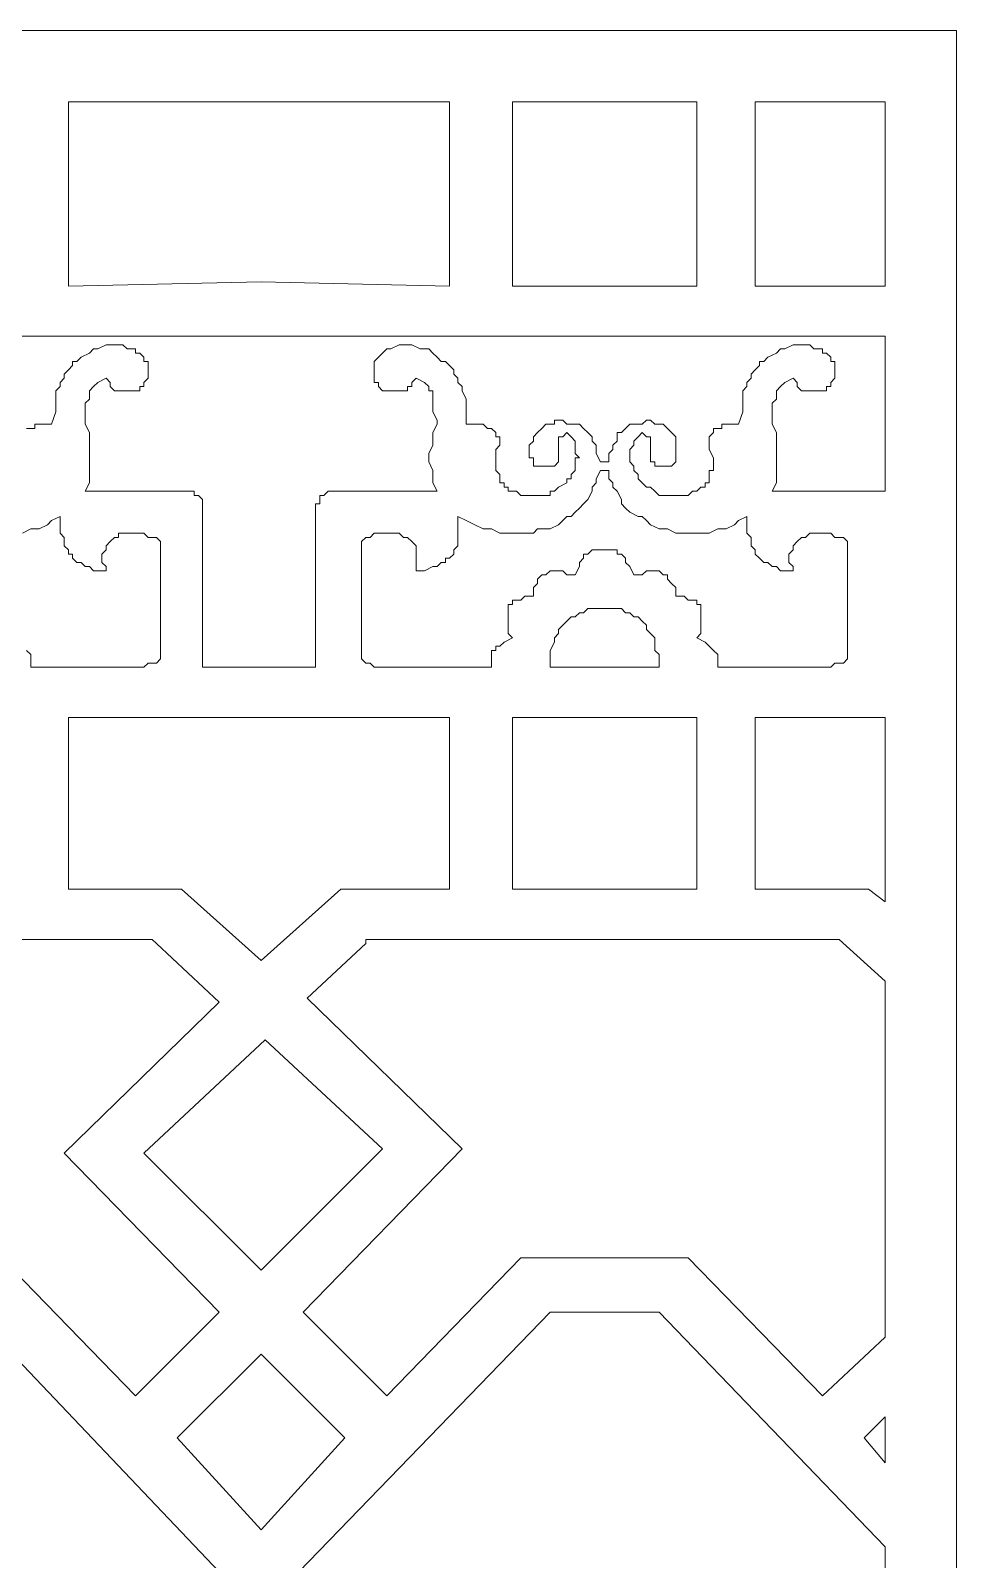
# Model space of a CAD drawing. Extents: x -66030 to 95157, y -13132 to 45879.
# Drawn here: x 48022 to 48886, y 35287 to 36712 of the extents above; entities that cross this region are included whole.
import ezdxf

# ---------------------------------------------------------------- set-up
doc = ezdxf.new("R2010")
doc.units = 0
doc.header["$LTSCALE"] = 100
doc.header["$MEASUREMENT"] = 0
doc.layers.get('0').update_dxf_attribs({"linetype": 'CONTINUOUS'})

msp = doc.modelspace()

# ---------------------------------------------------------------- linework, layer by layer
at = {"lineweight": 0}
for points in [[(46948.5, 36712.3), (48885.8, 36712.3), (48885.8, 31868.9), (46948.5, 31868.9), (46948.5, 36712.3)], [(46948.5, 36712.3), (48885.8, 36712.3), (48885.8, 31868.9), (46948.5, 31868.9), (46948.5, 36712.3)], [(48413.2, 36474.1), (48237.4, 36478), (48057.8, 36474.1), (48057.8, 36645.9), (48413.2, 36645.9), (48413.2, 36474.1)], [(48471.8, 36645.9), (48643.7, 36645.9), (48643.7, 36474.1), (48471.8, 36474.1), (48471.8, 36645.9)], [(48698.3, 36645.9), (48819.4, 36645.9), (48819.4, 36474.1), (48698.3, 36474.1), (48698.3, 36645.9)], [(48577.3, 36267), (48581.2, 36263.1), (48589, 36259.2), (48592.9, 36259.2), (48596.8, 36255.3), (48600.7, 36251.4), (48608.5, 36247.5), (48612.4, 36247.5), (48616.3, 36247.5), (48624.1, 36243.6), (48631.9, 36243.6), (48639.8, 36243.6), (48647.6, 36243.6), (48655.4, 36243.6), (48663.2, 36247.5), (48671, 36247.5), (48678.8, 36251.4), (48682.7, 36255.3), (48690.5, 36259.2), (48690.5, 36243.6), (48694.4, 36239.7), (48694.4, 36235.8), (48694.4, 36231.9), (48698.3, 36228), (48698.3, 36224.1), (48702.3, 36220.2), (48702.3, 36220.2), (48706.2, 36216.3), (48710.1, 36216.3), (48714, 36212.4), (48717.9, 36212.4), (48721.8, 36208.5), (48729.6, 36208.5), (48733.5, 36208.5), (48733.5, 36212.4), (48729.6, 36216.3), (48729.6, 36220.2), (48729.6, 36224.1), (48733.5, 36228), (48733.5, 36231.9), (48733.5, 36231.9), (48737.4, 36235.8), (48737.4, 36235.8), (48741.3, 36239.7), (48745.2, 36239.7), (48749.1, 36243.6), (48753, 36243.6), (48756.9, 36243.6), (48760.8, 36243.6), (48768.7, 36243.6), (48772.6, 36239.7), (48776.5, 36239.7), (48776.5, 36239.7), (48780.4, 36239.7), (48784.3, 36235.8), (48784.3, 36235.8), (48784.3, 36231.9), (48784.3, 36130.3), (48784.3, 36126.4), (48784.3, 36126.4), (48780.4, 36122.5), (48780.4, 36122.5), (48776.5, 36122.5), (48772.6, 36122.5), (48768.7, 36118.6), (48768.7, 36118.6), (48663.2, 36118.6), (48663.2, 36126.4), (48663.2, 36126.4), (48663.2, 36130.3), (48659.3, 36134.2), (48659.3, 36134.2), (48655.4, 36138.2), (48651.5, 36142.1), (48651.5, 36142.1), (48643.7, 36146), (48647.6, 36149.9), (48647.6, 36157.7), (48647.6, 36161.6), (48647.6, 36165.5), (48647.6, 36165.5), (48647.6, 36169.4), (48647.6, 36173.3), (48647.6, 36177.2), (48643.7, 36177.2), (48643.7, 36181.1), (48639.8, 36181.1), (48635.8, 36181.1), (48631.9, 36185), (48624.1, 36185), (48624.1, 36188.9), (48624.1, 36192.8), (48624.1, 36192.8), (48620.2, 36196.7), (48620.2, 36196.7), (48616.3, 36200.6), (48616.3, 36204.6), (48616.3, 36204.6), (48612.4, 36204.6), (48608.5, 36208.5), (48608.5, 36208.5), (48604.6, 36208.5), (48600.7, 36208.5), (48596.8, 36208.5), (48592.9, 36204.6), (48585.1, 36204.6), (48581.2, 36212.4), (48581.2, 36212.4), (48577.3, 36216.3), (48577.3, 36220.2), (48573.4, 36224.1), (48569.4, 36224.1), (48569.4, 36228), (48565.5, 36228), (48565.5, 36228), (48557.7, 36228), (48553.8, 36228), (48549.9, 36228), (48546, 36228), (48542.1, 36224.1), (48538.2, 36224.1), (48538.2, 36220.2), (48538.2, 36220.2), (48534.3, 36216.3), (48534.3, 36212.4), (48534.3, 36212.4), (48530.4, 36204.6), (48522.6, 36204.6), (48518.7, 36208.5), (48514.8, 36208.5), (48510.9, 36208.5), (48507, 36208.5), (48503, 36204.6), (48503, 36204.6), (48499.1, 36204.6), (48499.1, 36204.6), (48495.2, 36200.6), (48495.2, 36196.7), (48491.3, 36192.8), (48491.3, 36188.9), (48491.3, 36185), (48483.5, 36185), (48479.6, 36181.1), (48475.7, 36181.1), (48471.8, 36181.1), (48471.8, 36177.2), (48467.9, 36177.2), (48467.9, 36173.3), (48467.9, 36169.4), (48467.9, 36165.5), (48467.9, 36165.5), (48467.9, 36161.6), (48467.9, 36153.8), (48467.9, 36149.9), (48471.8, 36146), (48464, 36142.1), (48460.1, 36138.2), (48456.2, 36138.2), (48456.2, 36134.2), (48452.3, 36134.2), (48452.3, 36130.3), (48452.3, 36126.4), (48452.3, 36126.4), (48452.3, 36118.6), (48346.8, 36118.6), (48342.9, 36118.6), (48339, 36122.5), (48335.1, 36122.5), (48335.1, 36122.5), (48331.2, 36126.4), (48331.2, 36126.4), (48331.2, 36130.3), (48331.2, 36130.3), (48331.2, 36231.9), (48331.2, 36235.8), (48331.2, 36235.8), (48335.1, 36239.7), (48335.1, 36239.7), (48339, 36239.7), (48339, 36239.7), (48342.9, 36243.6), (48354.6, 36243.6), (48358.5, 36243.6), (48362.4, 36243.6), (48366.3, 36243.6), (48370.2, 36239.7), (48374.1, 36239.7), (48378.1, 36235.8), (48378.1, 36235.8), (48382, 36231.9), (48382, 36231.9), (48382, 36228), (48382, 36224.1), (48382, 36220.2), (48382, 36216.3), (48382, 36212.4), (48382, 36208.5), (48385.9, 36208.5), (48389.8, 36208.5), (48397.6, 36212.4), (48401.5, 36212.4), (48405.4, 36216.3), (48409.3, 36216.3), (48409.3, 36220.2), (48413.2, 36220.2), (48417.1, 36224.1), (48417.1, 36228), (48421, 36231.9), (48421, 36235.8), (48421, 36239.7), (48421, 36243.6), (48421, 36259.2), (48428.8, 36255.3), (48436.6, 36251.4), (48444.5, 36247.5), (48452.3, 36247.5), (48460.1, 36243.6), (48467.9, 36243.6), (48475.7, 36243.6), (48483.5, 36243.6), (48491.3, 36243.6), (48495.2, 36247.5), (48503, 36247.5), (48507, 36247.5), (48514.8, 36251.4), (48518.7, 36255.3), (48522.6, 36259.2), (48526.5, 36259.2), (48530.4, 36263.1), (48534.3, 36267), (48538.2, 36271), (48542.1, 36274.9), (48546, 36282.7), (48546, 36286.6), (48549.9, 36290.5), (48549.9, 36294.4), (48553.8, 36302.2), (48561.6, 36302.2), (48561.6, 36294.4), (48565.5, 36290.5), (48565.5, 36286.6), (48569.4, 36282.7), (48573.4, 36274.9), (48573.4, 36271), (48577.3, 36267)], [(48507, 36118.6), (48507, 36126.4), (48507, 36130.3), (48507, 36134.2), (48510.9, 36142.1), (48510.9, 36146), (48514.8, 36149.9), (48514.8, 36153.8), (48518.7, 36157.7), (48522.6, 36161.6), (48526.5, 36165.5), (48530.4, 36165.5), (48534.3, 36169.4), (48538.2, 36169.4), (48542.1, 36173.3), (48546, 36173.3), (48553.8, 36173.3), (48557.7, 36173.3), (48561.6, 36173.3), (48565.5, 36173.3), (48573.4, 36173.3), (48577.3, 36169.4), (48581.2, 36169.4), (48585.1, 36165.5), (48589, 36165.5), (48592.9, 36161.6), (48596.8, 36157.7), (48596.8, 36153.8), (48600.7, 36149.9), (48604.6, 36146), (48604.6, 36142.1), (48604.6, 36134.2), (48608.5, 36130.3), (48608.5, 36126.4), (48608.5, 36118.6), (48507, 36118.6)], [(48311.7, 35911.6), (48237.4, 35845.2), (48163.2, 35911.6), (48057.8, 35911.6), (48057.8, 36071.8), (48237.4, 36071.8), (48413.2, 36071.8), (48413.2, 35911.6), (48311.7, 35911.6)], [(48471.8, 35911.6), (48471.8, 36071.8), (48643.7, 36071.8), (48643.7, 35911.6), (48471.8, 35911.6)], [(48698.3, 35911.6), (48698.3, 36071.8), (48819.4, 36071.8), (48819.4, 35899.9), (48803.8, 35911.6), (48698.3, 35911.6)], [(48053.9, 35665.5), (48198.4, 35517.1), (48120.3, 35439), (47995.3, 35567.9), (47956.2, 35567.9), (47917.2, 35567.9), (47878.1, 35567.9), (47839, 35567.9), (47714, 35439), (47635.9, 35517.1), (47780.4, 35665.5), (47635.9, 35806.1), (47694.5, 35860.8), (47694.5, 35864.7), (48135.9, 35864.7), (48139.8, 35860.8), (48198.4, 35806.1), (48053.9, 35665.5)], [(48819.4, 35493.7), (48760.8, 35439), (48635.8, 35567.9), (48483.5, 35567.9), (48483.5, 35567.9), (48479.6, 35567.9), (48354.6, 35439), (48276.5, 35517.1), (48424.9, 35669.4), (48280.4, 35810.1), (48335.1, 35860.8), (48335.1, 35864.7), (48776.5, 35864.7), (48819.4, 35825.7), (48819.4, 35493.7)], [(48128.1, 35665.5), (48241.3, 35771), (48350.7, 35669.4), (48237.4, 35556.2), (48128.1, 35665.5)], [(47917.2, 34989.8), (47632, 35274.9), (47866.4, 35517.1), (47967.9, 35517.1), (48198.4, 35274.9), (47917.2, 34989.8)], [(48819.4, 35298.4), (48819.4, 35255.4), (48557.7, 34989.8), (48272.6, 35274.9), (48507, 35517.1), (48608.5, 35517.1), (48819.4, 35298.4)], [(48237.4, 35478), (48315.6, 35399.9), (48237.4, 35314), (48159.3, 35399.9), (48237.4, 35478)], [(48819.4, 35419.5), (48819.4, 35376.5), (48799.9, 35399.9), (48819.4, 35419.5)]]:
    msp.add_lwpolyline(points, close=True, dxfattribs=at)
for points in [[(48413.2, 36474.1), (48237.4, 36478), (48057.8, 36474.1), (48057.8, 36645.9), (48413.2, 36645.9), (48413.2, 36474.1)], [(48471.8, 36645.9), (48643.7, 36645.9), (48643.7, 36474.1), (48471.8, 36474.1), (48471.8, 36645.9)], [(48698.3, 36645.9), (48819.4, 36645.9), (48819.4, 36474.1), (48698.3, 36474.1), (48698.3, 36645.9)], [(47948.4, 36427.2), (48167.1, 36427.2), (48382, 36427.2), (48600.7, 36427.2), (48819.4, 36427.2), (48819.4, 36282.7), (48799.9, 36282.7), (48799.9, 36282.7), (48714, 36282.7), (48714, 36282.7), (48717.9, 36290.5), (48717.9, 36294.4), (48717.9, 36298.3), (48717.9, 36306.1), (48717.9, 36310), (48717.9, 36317.8), (48717.9, 36325.6), (48717.9, 36333.5), (48717.9, 36337.4), (48714, 36345.2), (48714, 36349.1), (48714, 36356.9), (48714, 36364.7), (48717.9, 36368.6), (48717.9, 36372.5), (48717.9, 36376.4), (48721.8, 36380.3), (48721.8, 36380.3), (48725.7, 36384.2), (48725.7, 36384.2), (48733.5, 36388.1), (48737.4, 36384.2), (48737.4, 36380.3), (48737.4, 36380.3), (48741.3, 36376.4), (48745.2, 36376.4), (48749.1, 36376.4), (48753, 36376.4), (48756.9, 36376.4), (48756.9, 36376.4), (48760.8, 36376.4), (48760.8, 36376.4), (48764.7, 36376.4), (48764.7, 36380.3), (48768.7, 36380.3), (48768.7, 36384.2), (48768.7, 36384.2), (48772.6, 36388.1), (48772.6, 36388.1), (48772.6, 36392), (48772.6, 36392), (48772.6, 36399.9), (48772.6, 36399.9), (48772.6, 36403.8), (48768.7, 36403.8), (48768.7, 36407.7), (48764.7, 36411.6), (48760.8, 36411.6), (48760.8, 36415.5), (48756.9, 36415.5), (48753, 36415.5), (48749.1, 36419.4), (48741.3, 36419.4), (48733.5, 36419.4), (48725.7, 36415.5), (48721.8, 36415.5), (48717.9, 36411.6), (48710.1, 36407.7), (48706.2, 36403.8), (48702.3, 36403.8), (48702.3, 36399.9), (48698.3, 36395.9), (48694.4, 36392), (48694.4, 36388.1), (48690.5, 36384.2), (48690.5, 36380.3), (48686.6, 36376.4), (48686.6, 36368.6), (48686.6, 36364.7), (48686.6, 36356.9), (48682.7, 36345.2), (48678.8, 36345.2), (48671, 36345.2), (48667.1, 36345.2), (48667.1, 36341.3), (48663.2, 36341.3), (48659.3, 36341.3), (48659.3, 36337.4), (48659.3, 36337.4), (48655.4, 36333.5), (48655.4, 36333.5), (48655.4, 36329.5), (48655.4, 36325.6), (48655.4, 36321.7), (48659.3, 36313.9), (48659.3, 36310), (48659.3, 36306.1), (48659.3, 36302.2), (48655.4, 36302.2), (48655.4, 36298.3), (48655.4, 36294.4), (48655.4, 36290.5), (48651.5, 36290.5), (48651.5, 36286.6), (48647.6, 36286.6), (48643.7, 36282.7), (48643.7, 36282.7), (48639.8, 36282.7), (48635.8, 36278.8), (48631.9, 36278.8), (48628, 36278.8), (48620.2, 36278.8), (48616.3, 36278.8), (48612.4, 36278.8), (48608.5, 36278.8), (48604.6, 36282.7), (48600.7, 36286.6), (48596.8, 36286.6), (48596.8, 36286.6), (48592.9, 36290.5), (48589, 36294.4), (48589, 36298.3), (48585.1, 36302.2), (48585.1, 36302.2), (48585.1, 36306.1), (48581.2, 36310), (48581.2, 36313.9), (48581.2, 36313.9), (48581.2, 36317.8), (48581.2, 36321.7), (48585.1, 36325.6), (48585.1, 36329.5), (48589, 36333.5), (48592.9, 36337.4), (48596.8, 36333.5), (48596.8, 36333.5), (48600.7, 36333.5), (48600.7, 36329.5), (48600.7, 36325.6), (48600.7, 36325.6), (48600.7, 36321.7), (48600.7, 36313.9), (48600.7, 36313.9), (48600.7, 36313.9), (48600.7, 36310), (48604.6, 36310), (48604.6, 36306.1), (48608.5, 36306.1), (48612.4, 36306.1), (48612.4, 36306.1), (48616.3, 36306.1), (48616.3, 36306.1), (48620.2, 36306.1), (48620.2, 36306.1), (48624.1, 36310), (48624.1, 36310), (48624.1, 36313.9), (48624.1, 36313.9), (48624.1, 36317.8), (48624.1, 36321.7), (48624.1, 36321.7), (48624.1, 36325.6), (48624.1, 36329.5), (48624.1, 36333.5), (48624.1, 36333.5), (48620.2, 36337.4), (48620.2, 36337.4), (48616.3, 36341.3), (48616.3, 36341.3), (48612.4, 36345.2), (48612.4, 36345.2), (48608.5, 36345.2), (48604.6, 36345.2), (48600.7, 36349.1), (48600.7, 36349.1), (48596.8, 36349.1), (48592.9, 36345.2), (48589, 36345.2), (48585.1, 36345.2), (48581.2, 36345.2), (48577.3, 36341.3), (48577.3, 36341.3), (48573.4, 36337.4), (48569.4, 36337.4), (48569.4, 36333.5), (48569.4, 36329.5), (48565.5, 36325.6), (48565.5, 36321.7), (48565.5, 36321.7), (48561.6, 36317.8), (48561.6, 36310), (48553.8, 36310), (48549.9, 36317.8), (48549.9, 36321.7), (48549.9, 36321.7), (48549.9, 36325.6), (48546, 36329.5), (48546, 36333.5), (48542.1, 36337.4), (48542.1, 36337.4), (48538.2, 36341.3), (48538.2, 36341.3), (48534.3, 36345.2), (48530.4, 36345.2), (48526.5, 36345.2), (48526.5, 36345.2), (48522.6, 36345.2), (48518.7, 36349.1), (48514.8, 36349.1), (48510.9, 36349.1), (48510.9, 36345.2), (48507, 36345.2), (48503, 36345.2), (48503, 36345.2), (48499.1, 36341.3), (48499.1, 36341.3), (48495.2, 36337.4), (48495.2, 36337.4), (48491.3, 36333.5), (48491.3, 36333.5), (48491.3, 36329.5), (48487.4, 36325.6), (48487.4, 36321.7), (48487.4, 36321.7), (48487.4, 36317.8), (48487.4, 36313.9), (48491.3, 36313.9), (48491.3, 36310), (48491.3, 36306.1), (48495.2, 36306.1), (48499.1, 36306.1), (48499.1, 36306.1), (48503, 36306.1), (48510.9, 36306.1), (48514.8, 36310), (48514.8, 36313.9), (48514.8, 36313.9), (48514.8, 36313.9), (48514.8, 36321.7), (48514.8, 36325.6), (48514.8, 36325.6), (48514.8, 36329.5), (48514.8, 36333.5), (48514.8, 36333.5), (48518.7, 36333.5), (48522.6, 36337.4), (48526.5, 36333.5), (48530.4, 36329.5), (48530.4, 36325.6), (48530.4, 36321.7), (48530.4, 36317.8), (48534.3, 36313.9), (48530.4, 36313.9), (48530.4, 36310), (48530.4, 36306.1), (48530.4, 36302.2), (48530.4, 36302.2), (48526.5, 36298.3), (48526.5, 36294.4), (48522.6, 36294.4), (48522.6, 36290.5), (48514.8, 36286.6), (48510.9, 36282.7), (48507, 36282.7), (48507, 36278.8), (48503, 36278.8), (48495.2, 36278.8), (48491.3, 36278.8), (48487.4, 36278.8), (48483.5, 36278.8), (48479.6, 36278.8), (48479.6, 36278.8), (48475.7, 36282.7), (48471.8, 36282.7), (48467.9, 36282.7), (48467.9, 36286.6), (48464, 36286.6), (48464, 36290.5), (48460.1, 36290.5), (48460.1, 36294.4), (48460.1, 36298.3), (48456.2, 36302.2), (48456.2, 36306.1), (48456.2, 36310), (48456.2, 36313.9), (48456.2, 36321.7), (48460.1, 36325.6), (48460.1, 36329.5), (48460.1, 36333.5), (48456.2, 36333.5), (48456.2, 36337.4), (48456.2, 36337.4), (48452.3, 36341.3), (48452.3, 36341.3), (48448.4, 36341.3), (48444.5, 36345.2), (48440.6, 36345.2), (48436.6, 36345.2), (48428.8, 36345.2), (48428.8, 36356.9), (48428.8, 36364.7), (48428.8, 36368.6), (48424.9, 36376.4), (48424.9, 36380.3), (48421, 36384.2), (48421, 36388.1), (48417.1, 36392), (48417.1, 36395.9), (48413.2, 36399.9), (48409.3, 36403.8), (48405.4, 36403.8), (48401.5, 36407.7), (48397.6, 36411.6), (48393.7, 36415.5), (48385.9, 36415.5), (48378.1, 36419.4), (48370.2, 36419.4), (48366.3, 36419.4), (48358.5, 36415.5), (48358.5, 36415.5), (48354.6, 36415.5), (48350.7, 36411.6), (48350.7, 36411.6), (48346.8, 36407.7), (48346.8, 36407.7), (48342.9, 36403.8), (48342.9, 36399.9), (48342.9, 36399.9), (48342.9, 36395.9), (48342.9, 36392), (48342.9, 36392), (48342.9, 36388.1), (48342.9, 36388.1), (48342.9, 36384.2), (48346.8, 36384.2), (48346.8, 36380.3), (48346.8, 36380.3), (48350.7, 36376.4), (48350.7, 36376.4), (48354.6, 36376.4), (48354.6, 36376.4), (48358.5, 36376.4), (48362.4, 36376.4), (48366.3, 36376.4), (48370.2, 36376.4), (48374.1, 36376.4), (48374.1, 36380.3), (48378.1, 36380.3), (48378.1, 36384.2), (48382, 36388.1), (48389.8, 36384.2), (48389.8, 36384.2), (48393.7, 36380.3), (48393.7, 36380.3), (48393.7, 36376.4), (48397.6, 36376.4), (48397.6, 36368.6), (48397.6, 36364.7), (48397.6, 36356.9), (48401.5, 36349.1), (48401.5, 36345.2), (48397.6, 36337.4), (48397.6, 36333.5), (48397.6, 36325.6), (48393.7, 36317.8), (48393.7, 36310), (48397.6, 36302.2), (48397.6, 36298.3), (48397.6, 36290.5), (48401.5, 36282.7), (48315.6, 36282.7), (48315.6, 36282.7), (48299.9, 36282.7), (48299.9, 36282.7), (48296, 36278.8), (48296, 36278.8), (48292.1, 36278.8), (48292.1, 36274.9), (48292.1, 36274.9), (48292.1, 36271), (48288.2, 36271), (48288.2, 36118.6), (48237.4, 36118.6), (48182.8, 36118.6), (48182.8, 36271), (48182.8, 36274.9), (48182.8, 36274.9), (48178.9, 36278.8), (48178.9, 36278.8), (48174.9, 36278.8), (48174.9, 36282.7), (48171, 36282.7), (48159.3, 36282.7), (48159.3, 36282.7), (48073.4, 36282.7), (48077.3, 36290.5), (48077.3, 36294.4), (48077.3, 36298.3), (48077.3, 36306.1), (48077.3, 36310), (48077.3, 36317.8), (48077.3, 36325.6), (48077.3, 36333.5), (48077.3, 36337.4), (48073.4, 36345.2), (48073.4, 36349.1), (48073.4, 36356.9), (48073.4, 36364.7), (48077.3, 36368.6), (48077.3, 36372.5), (48077.3, 36376.4), (48081.2, 36380.3), (48081.2, 36380.3), (48085.1, 36384.2), (48085.1, 36384.2), (48092.9, 36388.1), (48096.8, 36384.2), (48096.8, 36380.3), (48096.8, 36380.3), (48100.7, 36376.4), (48104.6, 36376.4), (48108.5, 36376.4), (48112.4, 36376.4), (48116.4, 36376.4), (48116.4, 36376.4), (48120.3, 36376.4), (48120.3, 36376.4), (48124.2, 36376.4), (48124.2, 36380.3), (48128.1, 36380.3), (48128.1, 36384.2), (48128.1, 36384.2), (48132, 36388.1), (48132, 36388.1), (48132, 36392), (48132, 36392), (48132, 36399.9), (48132, 36399.9), (48132, 36403.8), (48128.1, 36403.8), (48128.1, 36407.7), (48124.2, 36411.6), (48120.3, 36411.6), (48120.3, 36415.5), (48116.4, 36415.5), (48112.4, 36415.5), (48108.5, 36419.4), (48100.7, 36419.4), (48092.9, 36419.4), (48085.1, 36415.5), (48081.2, 36415.5), (48077.3, 36411.6), (48069.5, 36407.7), (48065.6, 36403.8), (48061.7, 36403.8), (48061.7, 36399.9), (48057.8, 36395.9), (48053.9, 36392), (48053.9, 36388.1), (48050, 36384.2), (48050, 36380.3), (48046, 36376.4), (48046, 36368.6), (48046, 36364.7), (48046, 36356.9), (48042.1, 36345.2), (48038.2, 36345.2), (48030.4, 36345.2), (48026.5, 36345.2), (48026.5, 36341.3), (48022.6, 36341.3), (48018.7, 36341.3)], [(47948.4, 36427.2), (48167.1, 36427.2), (48382, 36427.2), (48600.7, 36427.2), (48819.4, 36427.2), (48819.4, 36282.7), (48799.9, 36282.7), (48799.9, 36282.7), (48714, 36282.7)], [(48714, 36282.7), (48717.9, 36290.5), (48717.9, 36294.4), (48717.9, 36298.3), (48717.9, 36306.1), (48717.9, 36310), (48717.9, 36317.8), (48717.9, 36325.6), (48717.9, 36333.5), (48717.9, 36337.4), (48714, 36345.2), (48714, 36349.1), (48714, 36356.9), (48714, 36364.7), (48717.9, 36368.6), (48717.9, 36372.5), (48717.9, 36376.4), (48721.8, 36380.3), (48721.8, 36380.3), (48725.7, 36384.2), (48725.7, 36384.2), (48733.5, 36388.1), (48737.4, 36384.2), (48737.4, 36380.3), (48737.4, 36380.3), (48741.3, 36376.4), (48745.2, 36376.4), (48749.1, 36376.4), (48753, 36376.4), (48756.9, 36376.4), (48756.9, 36376.4), (48760.8, 36376.4), (48760.8, 36376.4), (48764.7, 36376.4), (48764.7, 36380.3), (48768.7, 36380.3), (48768.7, 36384.2), (48768.7, 36384.2), (48772.6, 36388.1), (48772.6, 36388.1), (48772.6, 36392), (48772.6, 36392), (48772.6, 36399.9), (48772.6, 36399.9), (48772.6, 36403.8), (48768.7, 36403.8), (48768.7, 36407.7), (48764.7, 36411.6), (48760.8, 36411.6), (48760.8, 36415.5), (48756.9, 36415.5), (48753, 36415.5), (48749.1, 36419.4), (48741.3, 36419.4), (48733.5, 36419.4), (48725.7, 36415.5), (48721.8, 36415.5), (48717.9, 36411.6), (48710.1, 36407.7), (48706.2, 36403.8), (48702.3, 36403.8), (48702.3, 36399.9), (48698.3, 36395.9), (48694.4, 36392), (48694.4, 36388.1), (48690.5, 36384.2), (48690.5, 36380.3), (48686.6, 36376.4), (48686.6, 36368.6), (48686.6, 36364.7), (48686.6, 36356.9), (48682.7, 36345.2), (48678.8, 36345.2), (48671, 36345.2), (48667.1, 36345.2), (48667.1, 36341.3), (48663.2, 36341.3), (48659.3, 36341.3), (48659.3, 36337.4), (48659.3, 36337.4), (48655.4, 36333.5), (48655.4, 36333.5), (48655.4, 36329.5), (48655.4, 36325.6), (48655.4, 36321.7), (48659.3, 36313.9), (48659.3, 36310), (48659.3, 36306.1), (48659.3, 36302.2), (48655.4, 36302.2), (48655.4, 36298.3), (48655.4, 36294.4), (48655.4, 36290.5), (48651.5, 36290.5), (48651.5, 36286.6), (48647.6, 36286.6), (48643.7, 36282.7), (48643.7, 36282.7), (48639.8, 36282.7), (48635.8, 36278.8), (48631.9, 36278.8), (48628, 36278.8), (48620.2, 36278.8), (48616.3, 36278.8), (48612.4, 36278.8), (48608.5, 36278.8), (48604.6, 36282.7), (48600.7, 36286.6), (48596.8, 36286.6), (48596.8, 36286.6), (48592.9, 36290.5), (48589, 36294.4), (48589, 36298.3), (48585.1, 36302.2), (48585.1, 36302.2), (48585.1, 36306.1), (48581.2, 36310), (48581.2, 36313.9), (48581.2, 36313.9), (48581.2, 36317.8), (48581.2, 36321.7), (48585.1, 36325.6), (48585.1, 36329.5), (48589, 36333.5), (48592.9, 36337.4), (48596.8, 36333.5), (48596.8, 36333.5), (48600.7, 36333.5), (48600.7, 36329.5), (48600.7, 36325.6), (48600.7, 36325.6), (48600.7, 36321.7), (48600.7, 36313.9), (48600.7, 36313.9), (48600.7, 36313.9), (48600.7, 36310), (48604.6, 36310), (48604.6, 36306.1), (48608.5, 36306.1), (48612.4, 36306.1), (48612.4, 36306.1), (48616.3, 36306.1), (48616.3, 36306.1), (48620.2, 36306.1), (48620.2, 36306.1), (48624.1, 36310), (48624.1, 36310), (48624.1, 36313.9), (48624.1, 36313.9), (48624.1, 36317.8), (48624.1, 36321.7), (48624.1, 36321.7), (48624.1, 36325.6), (48624.1, 36329.5), (48624.1, 36333.5), (48624.1, 36333.5), (48620.2, 36337.4), (48620.2, 36337.4), (48616.3, 36341.3), (48616.3, 36341.3), (48612.4, 36345.2), (48612.4, 36345.2), (48608.5, 36345.2), (48604.6, 36345.2), (48600.7, 36349.1), (48600.7, 36349.1), (48596.8, 36349.1), (48592.9, 36345.2), (48589, 36345.2), (48585.1, 36345.2), (48581.2, 36345.2), (48577.3, 36341.3), (48577.3, 36341.3), (48573.4, 36337.4), (48569.4, 36337.4), (48569.4, 36333.5), (48569.4, 36329.5), (48565.5, 36325.6), (48565.5, 36321.7), (48565.5, 36321.7), (48561.6, 36317.8), (48561.6, 36310), (48553.8, 36310), (48549.9, 36317.8), (48549.9, 36321.7), (48549.9, 36321.7), (48549.9, 36325.6), (48546, 36329.5), (48546, 36333.5), (48542.1, 36337.4), (48542.1, 36337.4), (48538.2, 36341.3), (48538.2, 36341.3), (48534.3, 36345.2), (48530.4, 36345.2), (48526.5, 36345.2), (48526.5, 36345.2), (48522.6, 36345.2), (48518.7, 36349.1), (48514.8, 36349.1), (48510.9, 36349.1), (48510.9, 36345.2), (48507, 36345.2), (48503, 36345.2), (48503, 36345.2), (48499.1, 36341.3), (48499.1, 36341.3), (48495.2, 36337.4), (48495.2, 36337.4), (48491.3, 36333.5), (48491.3, 36333.5), (48491.3, 36329.5), (48487.4, 36325.6), (48487.4, 36321.7), (48487.4, 36321.7), (48487.4, 36317.8), (48487.4, 36313.9), (48491.3, 36313.9), (48491.3, 36310), (48491.3, 36306.1), (48495.2, 36306.1), (48499.1, 36306.1), (48499.1, 36306.1), (48503, 36306.1), (48510.9, 36306.1), (48514.8, 36310), (48514.8, 36313.9), (48514.8, 36313.9), (48514.8, 36313.9), (48514.8, 36321.7), (48514.8, 36325.6), (48514.8, 36325.6), (48514.8, 36329.5), (48514.8, 36333.5), (48514.8, 36333.5), (48518.7, 36333.5), (48522.6, 36337.4), (48526.5, 36333.5), (48530.4, 36329.5), (48530.4, 36325.6), (48530.4, 36321.7), (48530.4, 36317.8), (48534.3, 36313.9), (48530.4, 36313.9), (48530.4, 36310), (48530.4, 36306.1), (48530.4, 36302.2), (48530.4, 36302.2), (48526.5, 36298.3), (48526.5, 36294.4), (48522.6, 36294.4), (48522.6, 36290.5), (48514.8, 36286.6), (48510.9, 36282.7), (48507, 36282.7), (48507, 36278.8), (48503, 36278.8), (48495.2, 36278.8), (48491.3, 36278.8), (48487.4, 36278.8), (48483.5, 36278.8), (48479.6, 36278.8), (48479.6, 36278.8), (48475.7, 36282.7), (48471.8, 36282.7), (48467.9, 36282.7), (48467.9, 36286.6), (48464, 36286.6), (48464, 36290.5), (48460.1, 36290.5), (48460.1, 36294.4), (48460.1, 36298.3), (48456.2, 36302.2), (48456.2, 36306.1), (48456.2, 36310), (48456.2, 36313.9), (48456.2, 36321.7), (48460.1, 36325.6), (48460.1, 36329.5), (48460.1, 36333.5), (48456.2, 36333.5), (48456.2, 36337.4), (48456.2, 36337.4), (48452.3, 36341.3), (48452.3, 36341.3), (48448.4, 36341.3), (48444.5, 36345.2), (48440.6, 36345.2), (48436.6, 36345.2), (48428.8, 36345.2), (48428.8, 36356.9), (48428.8, 36364.7), (48428.8, 36368.6), (48424.9, 36376.4), (48424.9, 36380.3), (48421, 36384.2), (48421, 36388.1), (48417.1, 36392), (48417.1, 36395.9), (48413.2, 36399.9), (48409.3, 36403.8), (48405.4, 36403.8), (48401.5, 36407.7), (48397.6, 36411.6), (48393.7, 36415.5), (48385.9, 36415.5), (48378.1, 36419.4), (48370.2, 36419.4), (48366.3, 36419.4), (48358.5, 36415.5), (48358.5, 36415.5), (48354.6, 36415.5), (48350.7, 36411.6), (48350.7, 36411.6), (48346.8, 36407.7), (48346.8, 36407.7), (48342.9, 36403.8), (48342.9, 36399.9), (48342.9, 36399.9), (48342.9, 36395.9), (48342.9, 36392), (48342.9, 36392), (48342.9, 36388.1), (48342.9, 36388.1), (48342.9, 36384.2), (48346.8, 36384.2), (48346.8, 36380.3), (48346.8, 36380.3), (48350.7, 36376.4), (48350.7, 36376.4), (48354.6, 36376.4), (48354.6, 36376.4), (48358.5, 36376.4), (48362.4, 36376.4), (48366.3, 36376.4), (48370.2, 36376.4), (48374.1, 36376.4), (48374.1, 36380.3), (48378.1, 36380.3), (48378.1, 36384.2), (48382, 36388.1), (48389.8, 36384.2), (48389.8, 36384.2), (48393.7, 36380.3), (48393.7, 36380.3), (48393.7, 36376.4), (48397.6, 36376.4), (48397.6, 36368.6), (48397.6, 36364.7), (48397.6, 36356.9), (48401.5, 36349.1), (48401.5, 36345.2), (48397.6, 36337.4), (48397.6, 36333.5), (48397.6, 36325.6), (48393.7, 36317.8), (48393.7, 36310), (48397.6, 36302.2), (48397.6, 36298.3), (48397.6, 36290.5), (48401.5, 36282.7), (48315.6, 36282.7), (48315.6, 36282.7), (48299.9, 36282.7), (48299.9, 36282.7), (48296, 36278.8), (48296, 36278.8), (48292.1, 36278.8), (48292.1, 36274.9), (48292.1, 36274.9), (48292.1, 36271), (48288.2, 36271), (48288.2, 36118.6), (48237.4, 36118.6), (48182.8, 36118.6), (48182.8, 36271), (48182.8, 36274.9), (48182.8, 36274.9), (48178.9, 36278.8), (48178.9, 36278.8), (48174.9, 36278.8), (48174.9, 36282.7), (48171, 36282.7), (48159.3, 36282.7), (48159.3, 36282.7), (48073.4, 36282.7), (48077.3, 36290.5), (48077.3, 36294.4), (48077.3, 36298.3), (48077.3, 36306.1), (48077.3, 36310), (48077.3, 36317.8), (48077.3, 36325.6), (48077.3, 36333.5), (48077.3, 36337.4), (48073.4, 36345.2), (48073.4, 36349.1), (48073.4, 36356.9), (48073.4, 36364.7), (48077.3, 36368.6), (48077.3, 36372.5), (48077.3, 36376.4), (48081.2, 36380.3), (48081.2, 36380.3), (48085.1, 36384.2), (48085.1, 36384.2), (48092.9, 36388.1), (48096.8, 36384.2), (48096.8, 36380.3), (48096.8, 36380.3), (48100.7, 36376.4), (48104.6, 36376.4), (48108.5, 36376.4), (48112.4, 36376.4), (48116.4, 36376.4), (48116.4, 36376.4), (48120.3, 36376.4), (48120.3, 36376.4), (48124.2, 36376.4), (48124.2, 36380.3), (48128.1, 36380.3), (48128.1, 36384.2), (48128.1, 36384.2), (48132, 36388.1), (48132, 36388.1), (48132, 36392), (48132, 36392), (48132, 36399.9), (48132, 36399.9), (48132, 36403.8), (48128.1, 36403.8), (48128.1, 36407.7), (48124.2, 36411.6), (48120.3, 36411.6), (48120.3, 36415.5), (48116.4, 36415.5), (48112.4, 36415.5), (48108.5, 36419.4), (48100.7, 36419.4), (48092.9, 36419.4), (48085.1, 36415.5), (48081.2, 36415.5), (48077.3, 36411.6), (48069.5, 36407.7), (48065.6, 36403.8), (48061.7, 36403.8), (48061.7, 36399.9), (48057.8, 36395.9), (48053.9, 36392), (48053.9, 36388.1), (48050, 36384.2), (48050, 36380.3), (48046, 36376.4), (48046, 36368.6), (48046, 36364.7), (48046, 36356.9), (48042.1, 36345.2), (48038.2, 36345.2), (48030.4, 36345.2), (48026.5, 36345.2), (48026.5, 36341.3), (48022.6, 36341.3), (48018.7, 36341.3)], [(48577.3, 36267), (48581.2, 36263.1), (48589, 36259.2), (48592.9, 36259.2), (48596.8, 36255.3), (48600.7, 36251.4), (48608.5, 36247.5), (48612.4, 36247.5), (48616.3, 36247.5), (48624.1, 36243.6), (48631.9, 36243.6), (48639.8, 36243.6), (48647.6, 36243.6), (48655.4, 36243.6), (48663.2, 36247.5), (48671, 36247.5), (48678.8, 36251.4), (48682.7, 36255.3), (48690.5, 36259.2), (48690.5, 36243.6), (48694.4, 36239.7), (48694.4, 36235.8), (48694.4, 36231.9), (48698.3, 36228), (48698.3, 36224.1), (48702.3, 36220.2), (48702.3, 36220.2), (48706.2, 36216.3), (48710.1, 36216.3), (48714, 36212.4), (48717.9, 36212.4), (48721.8, 36208.5), (48729.6, 36208.5), (48733.5, 36208.5), (48733.5, 36212.4), (48729.6, 36216.3), (48729.6, 36220.2), (48729.6, 36224.1), (48733.5, 36228), (48733.5, 36231.9), (48733.5, 36231.9), (48737.4, 36235.8), (48737.4, 36235.8), (48741.3, 36239.7), (48745.2, 36239.7), (48749.1, 36243.6), (48753, 36243.6), (48756.9, 36243.6), (48760.8, 36243.6), (48768.7, 36243.6), (48772.6, 36239.7), (48776.5, 36239.7), (48776.5, 36239.7), (48780.4, 36239.7), (48784.3, 36235.8), (48784.3, 36235.8), (48784.3, 36231.9), (48784.3, 36130.3), (48784.3, 36126.4), (48784.3, 36126.4), (48780.4, 36122.5), (48780.4, 36122.5), (48776.5, 36122.5), (48772.6, 36122.5), (48768.7, 36118.6), (48768.7, 36118.6), (48663.2, 36118.6), (48663.2, 36126.4), (48663.2, 36126.4), (48663.2, 36130.3), (48659.3, 36134.2), (48659.3, 36134.2), (48655.4, 36138.2), (48651.5, 36142.1), (48651.5, 36142.1), (48643.7, 36146), (48647.6, 36149.9), (48647.6, 36157.7), (48647.6, 36161.6), (48647.6, 36165.5), (48647.6, 36165.5), (48647.6, 36169.4), (48647.6, 36173.3), (48647.6, 36177.2), (48643.7, 36177.2), (48643.7, 36181.1), (48639.8, 36181.1), (48635.8, 36181.1), (48631.9, 36185), (48624.1, 36185), (48624.1, 36188.9), (48624.1, 36192.8), (48624.1, 36192.8), (48620.2, 36196.7), (48620.2, 36196.7), (48616.3, 36200.6), (48616.3, 36204.6), (48616.3, 36204.6), (48612.4, 36204.6), (48608.5, 36208.5), (48608.5, 36208.5), (48604.6, 36208.5), (48600.7, 36208.5), (48596.8, 36208.5), (48592.9, 36204.6), (48585.1, 36204.6), (48581.2, 36212.4), (48581.2, 36212.4), (48577.3, 36216.3), (48577.3, 36220.2), (48573.4, 36224.1), (48569.4, 36224.1), (48569.4, 36228), (48565.5, 36228), (48565.5, 36228), (48557.7, 36228), (48553.8, 36228), (48549.9, 36228), (48546, 36228), (48542.1, 36224.1), (48538.2, 36224.1), (48538.2, 36220.2), (48538.2, 36220.2), (48534.3, 36216.3), (48534.3, 36212.4), (48534.3, 36212.4), (48530.4, 36204.6), (48522.6, 36204.6), (48518.7, 36208.5), (48514.8, 36208.5), (48510.9, 36208.5), (48507, 36208.5), (48503, 36204.6), (48503, 36204.6), (48499.1, 36204.6), (48499.1, 36204.6), (48495.2, 36200.6), (48495.2, 36196.7), (48491.3, 36192.8), (48491.3, 36188.9), (48491.3, 36185), (48483.5, 36185), (48479.6, 36181.1), (48475.7, 36181.1), (48471.8, 36181.1), (48471.8, 36177.2), (48467.9, 36177.2), (48467.9, 36173.3), (48467.9, 36169.4), (48467.9, 36165.5), (48467.9, 36165.5), (48467.9, 36161.6), (48467.9, 36153.8), (48467.9, 36149.9), (48471.8, 36146), (48464, 36142.1), (48460.1, 36138.2), (48456.2, 36138.2), (48456.2, 36134.2), (48452.3, 36134.2), (48452.3, 36130.3), (48452.3, 36126.4), (48452.3, 36126.4), (48452.3, 36118.6), (48346.8, 36118.6), (48342.9, 36118.6), (48339, 36122.5), (48335.1, 36122.5), (48335.1, 36122.5), (48331.2, 36126.4), (48331.2, 36126.4), (48331.2, 36130.3), (48331.2, 36130.3), (48331.2, 36231.9), (48331.2, 36235.8), (48331.2, 36235.8), (48335.1, 36239.7), (48335.1, 36239.7), (48339, 36239.7), (48339, 36239.7), (48342.9, 36243.6), (48354.6, 36243.6), (48358.5, 36243.6), (48362.4, 36243.6), (48366.3, 36243.6), (48370.2, 36239.7), (48374.1, 36239.7), (48378.1, 36235.8), (48378.1, 36235.8), (48382, 36231.9), (48382, 36231.9), (48382, 36228), (48382, 36224.1), (48382, 36220.2), (48382, 36216.3), (48382, 36212.4), (48382, 36208.5), (48385.9, 36208.5), (48389.8, 36208.5), (48397.6, 36212.4), (48401.5, 36212.4), (48405.4, 36216.3), (48409.3, 36216.3), (48409.3, 36220.2), (48413.2, 36220.2), (48417.1, 36224.1), (48417.1, 36228), (48421, 36231.9), (48421, 36235.8), (48421, 36239.7), (48421, 36243.6), (48421, 36259.2), (48428.8, 36255.3), (48436.6, 36251.4), (48444.5, 36247.5), (48452.3, 36247.5), (48460.1, 36243.6), (48467.9, 36243.6), (48475.7, 36243.6), (48483.5, 36243.6), (48491.3, 36243.6), (48495.2, 36247.5), (48503, 36247.5), (48507, 36247.5), (48514.8, 36251.4), (48518.7, 36255.3), (48522.6, 36259.2), (48526.5, 36259.2), (48530.4, 36263.1), (48534.3, 36267), (48538.2, 36271), (48542.1, 36274.9), (48546, 36282.7), (48546, 36286.6), (48549.9, 36290.5), (48549.9, 36294.4), (48553.8, 36302.2), (48561.6, 36302.2), (48561.6, 36294.4), (48565.5, 36290.5), (48565.5, 36286.6), (48569.4, 36282.7), (48573.4, 36274.9), (48573.4, 36271), (48577.3, 36267)], [(48014.8, 36243.6), (48022.6, 36247.5), (48030.4, 36247.5), (48038.2, 36251.4), (48042.1, 36255.3), (48050, 36259.2), (48050, 36243.6), (48053.9, 36239.7), (48053.9, 36235.8), (48053.9, 36231.9), (48057.8, 36228), (48057.8, 36224.1), (48061.7, 36224.1), (48061.7, 36220.2), (48061.7, 36220.2), (48065.6, 36216.3), (48069.5, 36216.3), (48073.4, 36212.4), (48077.3, 36212.4), (48081.2, 36208.5), (48089, 36208.5), (48092.9, 36208.5), (48092.9, 36212.4), (48089, 36216.3), (48089, 36220.2), (48089, 36224.1), (48092.9, 36228), (48092.9, 36231.9), (48092.9, 36231.9), (48096.8, 36235.8), (48096.8, 36235.8), (48100.7, 36239.7), (48104.6, 36239.7), (48104.6, 36243.6), (48112.4, 36243.6), (48116.4, 36243.6), (48120.3, 36243.6), (48128.1, 36243.6), (48132, 36239.7), (48135.9, 36239.7), (48135.9, 36239.7), (48139.8, 36239.7), (48143.7, 36235.8), (48143.7, 36235.8), (48143.7, 36231.9), (48143.7, 36130.3), (48143.7, 36126.4), (48143.7, 36126.4), (48139.8, 36122.5), (48139.8, 36122.5), (48135.9, 36122.5), (48132, 36122.5), (48128.1, 36118.6), (48128.1, 36118.6), (48022.6, 36118.6), (48022.6, 36126.4), (48022.6, 36126.4), (48022.6, 36130.3), (48018.7, 36134.2)], [(48014.8, 36243.6), (48022.6, 36247.5), (48030.4, 36247.5), (48038.2, 36251.4), (48042.1, 36255.3), (48050, 36259.2), (48050, 36243.6), (48053.9, 36239.7), (48053.9, 36235.8), (48053.9, 36231.9), (48057.8, 36228), (48057.8, 36224.1), (48061.7, 36224.1), (48061.7, 36220.2), (48061.7, 36220.2), (48065.6, 36216.3), (48069.5, 36216.3), (48073.4, 36212.4), (48077.3, 36212.4), (48081.2, 36208.5), (48089, 36208.5), (48092.9, 36208.5), (48092.9, 36212.4), (48089, 36216.3), (48089, 36220.2), (48089, 36224.1), (48092.9, 36228), (48092.9, 36231.9), (48092.9, 36231.9), (48096.8, 36235.8), (48096.8, 36235.8), (48100.7, 36239.7), (48104.6, 36239.7), (48104.6, 36243.6), (48112.4, 36243.6), (48116.4, 36243.6), (48120.3, 36243.6), (48128.1, 36243.6), (48132, 36239.7), (48135.9, 36239.7), (48135.9, 36239.7), (48139.8, 36239.7), (48143.7, 36235.8), (48143.7, 36235.8), (48143.7, 36231.9), (48143.7, 36130.3), (48143.7, 36126.4), (48143.7, 36126.4), (48139.8, 36122.5), (48139.8, 36122.5), (48135.9, 36122.5), (48132, 36122.5), (48128.1, 36118.6), (48128.1, 36118.6), (48022.6, 36118.6), (48022.6, 36126.4), (48022.6, 36126.4), (48022.6, 36130.3), (48018.7, 36134.2)], [(48507, 36118.6), (48507, 36126.4), (48507, 36130.3), (48507, 36134.2), (48510.9, 36142.1), (48510.9, 36146), (48514.8, 36149.9), (48514.8, 36153.8), (48518.7, 36157.7), (48522.6, 36161.6), (48526.5, 36165.5), (48530.4, 36165.5), (48534.3, 36169.4), (48538.2, 36169.4), (48542.1, 36173.3), (48546, 36173.3), (48553.8, 36173.3), (48557.7, 36173.3), (48561.6, 36173.3), (48565.5, 36173.3), (48573.4, 36173.3), (48577.3, 36169.4), (48581.2, 36169.4), (48585.1, 36165.5), (48589, 36165.5), (48592.9, 36161.6), (48596.8, 36157.7), (48596.8, 36153.8), (48600.7, 36149.9), (48604.6, 36146), (48604.6, 36142.1), (48604.6, 36134.2), (48608.5, 36130.3), (48608.5, 36126.4), (48608.5, 36118.6), (48507, 36118.6)], [(48311.7, 35911.6), (48237.4, 35845.2), (48163.2, 35911.6), (48057.8, 35911.6), (48057.8, 36071.8), (48237.4, 36071.8), (48413.2, 36071.8), (48413.2, 35911.6), (48311.7, 35911.6)], [(48471.8, 35911.6), (48471.8, 36071.8), (48643.7, 36071.8), (48643.7, 35911.6), (48471.8, 35911.6)], [(48698.3, 35911.6), (48698.3, 36071.8), (48819.4, 36071.8), (48819.4, 35899.9), (48803.8, 35911.6), (48698.3, 35911.6)], [(48053.9, 35665.5), (48198.4, 35517.1), (48120.3, 35439), (47995.3, 35567.9), (47956.2, 35567.9), (47917.2, 35567.9), (47878.1, 35567.9), (47839, 35567.9), (47714, 35439), (47635.9, 35517.1), (47780.4, 35665.5), (47635.9, 35806.1), (47694.5, 35860.8), (47694.5, 35864.7), (48135.9, 35864.7), (48139.8, 35860.8), (48198.4, 35806.1), (48053.9, 35665.5)], [(48819.4, 35493.7), (48760.8, 35439), (48635.8, 35567.9), (48483.5, 35567.9), (48483.5, 35567.9), (48479.6, 35567.9), (48354.6, 35439), (48276.5, 35517.1), (48424.9, 35669.4), (48280.4, 35810.1), (48335.1, 35860.8), (48335.1, 35864.7), (48776.5, 35864.7), (48819.4, 35825.7), (48819.4, 35493.7)], [(48128.1, 35665.5), (48241.3, 35771), (48350.7, 35669.4), (48237.4, 35556.2), (48128.1, 35665.5)], [(47917.2, 34989.8), (47632, 35274.9), (47866.4, 35517.1), (47967.9, 35517.1), (48198.4, 35274.9), (47917.2, 34989.8)], [(48819.4, 35298.4), (48819.4, 35255.4), (48557.7, 34989.8), (48272.6, 35274.9), (48507, 35517.1), (48608.5, 35517.1), (48819.4, 35298.4)], [(48237.4, 35478), (48315.6, 35399.9), (48237.4, 35314), (48159.3, 35399.9), (48237.4, 35478)], [(48819.4, 35419.5), (48819.4, 35376.5), (48799.9, 35399.9), (48819.4, 35419.5)]]:
    msp.add_lwpolyline(points, dxfattribs=at)

doc.saveas('drawing.dxf')
